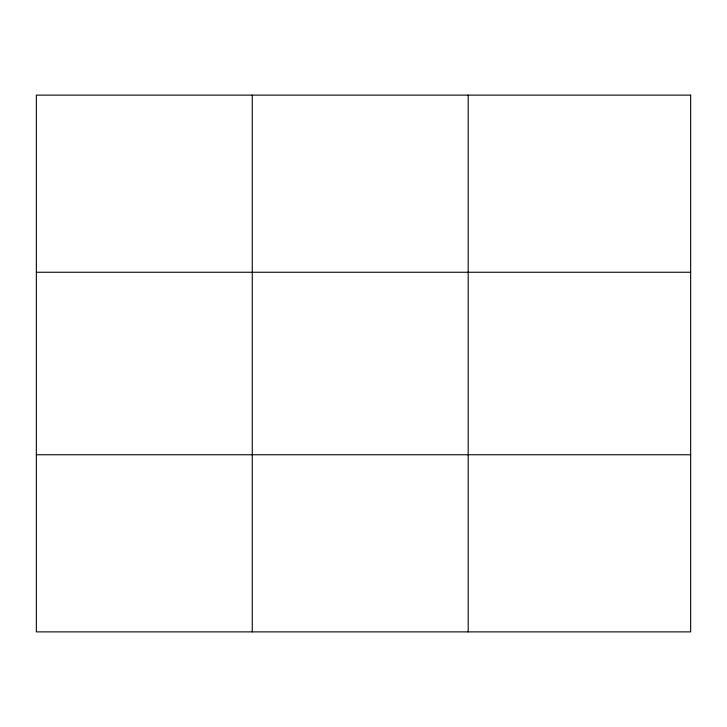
<?xml version="1.0" encoding="UTF-8"?>
<svg xmlns="http://www.w3.org/2000/svg" width="727" height="727" viewBox="0 0 727 727"><rect width="100%" height="100%" fill="white"/><g stroke="black" fill="none" stroke-linecap="round" stroke-linejoin="round"><path stroke-width="1.09" d="M252.269 95.119L252.269 631.881M468.188 95.119L468.188 631.881M36.35 272.252L690.65 272.252M36.35 454.748L690.65 454.748M690.65 95.119L690.65 631.881L36.35 631.881L36.35 95.119L690.65 95.119"/></g></svg>
